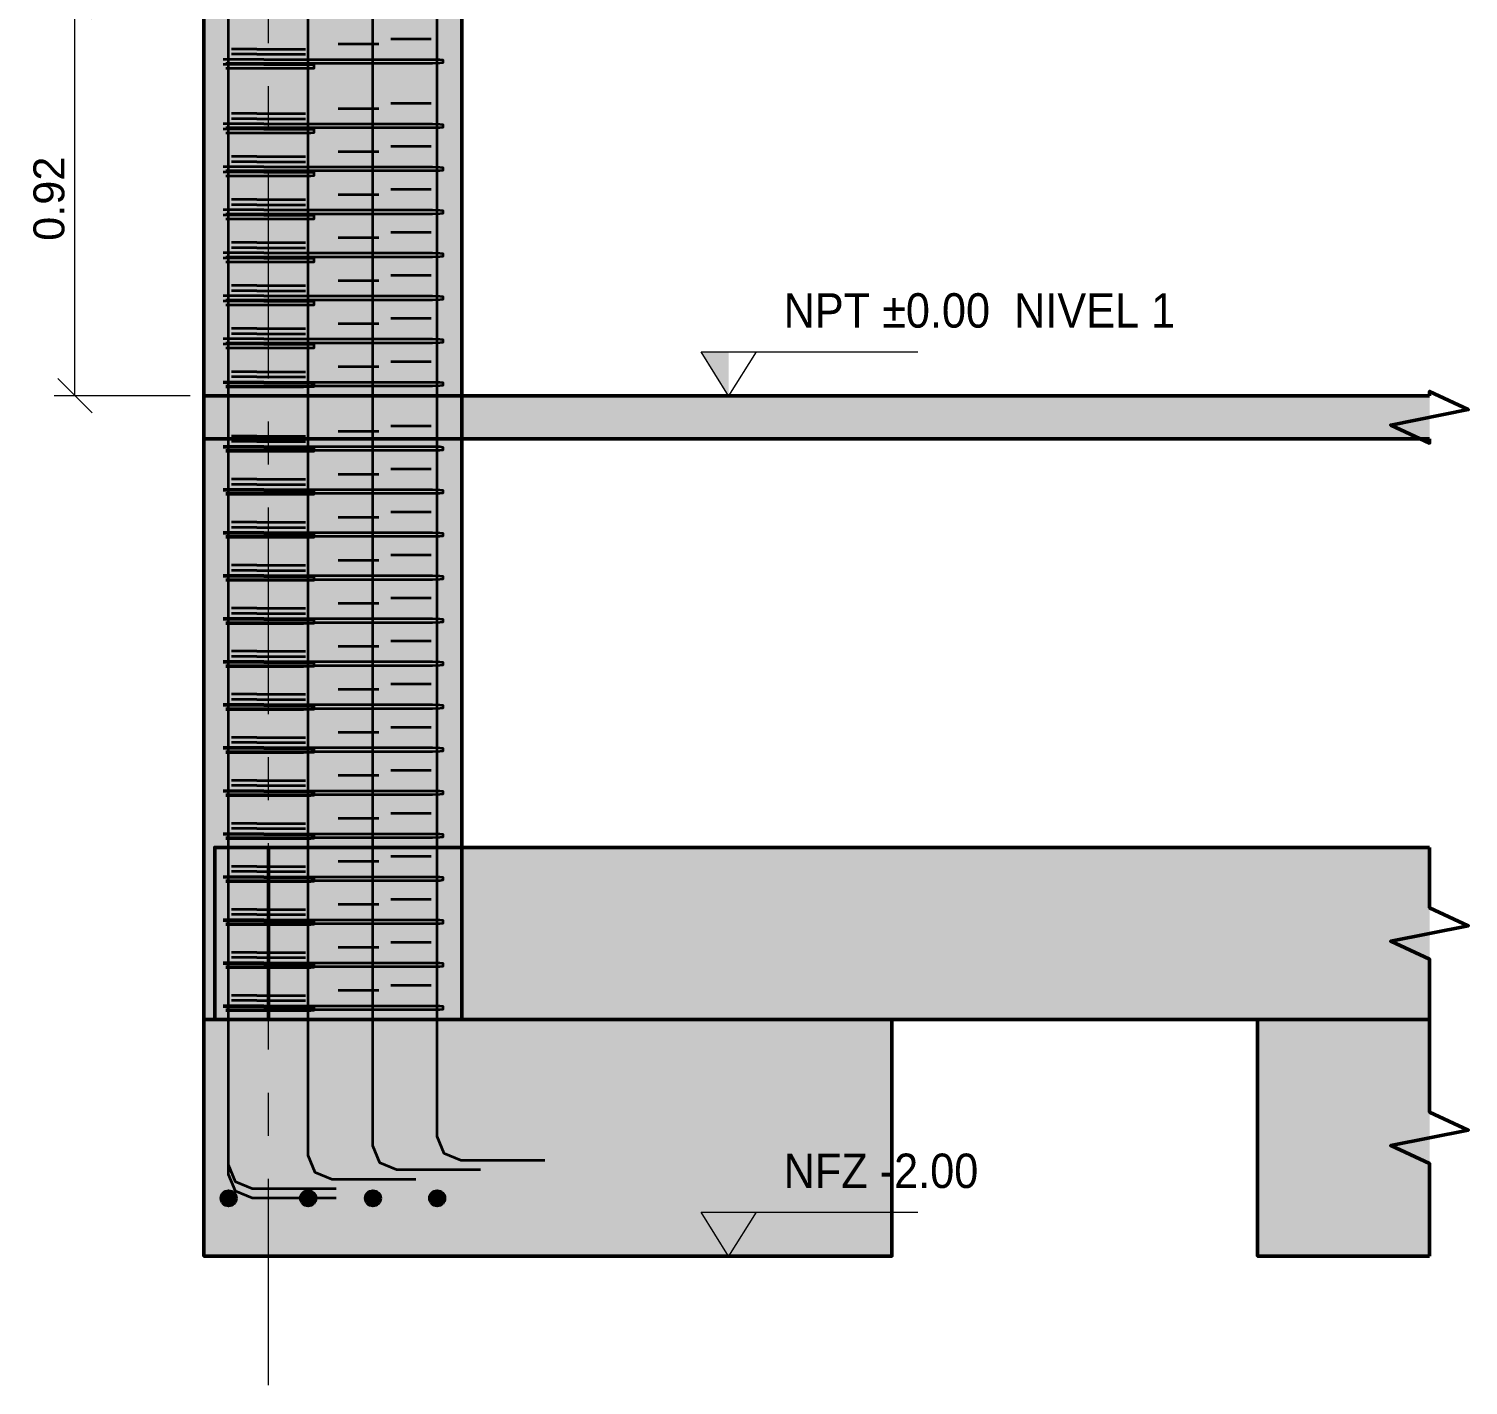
# Model space of a CAD drawing. Header units: metres. Extents: x 200 to 604, y -2 to 12.
# Drawn here: x 319.443 to 322.79, y -2.3 to 0.853 of the extents above; entities that cross this region are included whole.
import ezdxf
from ezdxf.enums import TextEntityAlignment as Align

# ---------------------------------------------------------------- set-up
doc = ezdxf.new("R2010")
doc.units = ezdxf.units.M
doc.linetypes.add('EJE40', pattern=[0.7, 0.48, -0.08, 0.06, -0.08])
for name, color, linetype, lineweight in [('E-ACERO', 1, 'Continuous', 35), ('E-CORTE', 7, 'Continuous', 50), ('E-CORTE-ACH', 254, 'Continuous', 0), ('E-COTA', 7, 'Continuous', 13), ('E-EJES', 1, 'Continuous', 18), ('E-NIVEL', 7, 'Continuous', 18)]:
    doc.layers.add(name, color=color, linetype=linetype, lineweight=lineweight)
doc.styles.add('ARIAL', font='arial.ttf')
doc.dimstyles.new('COTA40', dxfattribs={"dimtxt": 0.072, "dimasz": 0.048, "dimexe": 0.048, "dimexo": 0.032, "dimgap": 0.024, "dimtad": 1, "dimzin": 0, "dimdsep": 46, "dimtxsty": 'ARIAL', "dimtsz": 0.04, "dimcen": 2.5, "dimclrd": 7, "dimclre": 7, "dimclrt": 7, "dimazin": 3, "dimtfac": 1, "dimtmove": 2, "dimatfit": 3, "dimlwd": 13, "dimlwe": 13})

msp = doc.modelspace()

# ---------------------------------------------------------------- hatches: boundary and pattern name
at = {"layer": 'E-ACERO'}
h = msp.add_hatch(color=256, dxfattribs=at)
edge = h.paths.add_edge_path()
edge.add_arc((319.9075, -1.8655), 0.018, 0, 360)
h = msp.add_hatch(color=256, dxfattribs=at)
edge = h.paths.add_edge_path()
edge.add_arc((320.0925, -1.8655), 0.018, 0, 360)
h = msp.add_hatch(color=256, dxfattribs=at)
edge = h.paths.add_edge_path()
edge.add_arc((320.243, -1.8655), 0.018, 0, 360)
h = msp.add_hatch(color=256, dxfattribs=at)
edge = h.paths.add_edge_path()
edge.add_arc((320.3925, -1.8655), 0.018, 0, 360)
at = {"layer": 'E-CORTE-ACH'}
for points in [[(320.45, 0), (320.3, 0), (320, 0), (319.85, 0), (319.85, 2.4), (319.85, 3.2), (320, 3.2), (320.3, 3.2), (320.45, 3.2), (320.45, 1.6)], [(320.45, -1.45), (320.3, -1.45), (320, -1.45), (319.85, -1.45), (319.85, -0.3625), (319.85, 0), (320, 0), (320.3, 0), (320.45, 0), (320.45, -0.725)], [(319.9702, -0.1), (319.85, -0.1), (319.85, -0.0019), (319.85, 0), (319.9702, 0), (322.7, 0), (322.7, -0.1)], [(320, -1.05), (320, -1.45), (319.875, -1.45), (319.875, -1.05)], [(320, -1.45), (320, -1.25), (320, -1.05), (321.45, -1.05), (322.7, -1.05), (322.7, -1.45), (321.45, -1.45)], [(319.85, -1.5016), (319.85, -1.45), (321.3, -1.45), (321.45, -1.45), (321.45, -1.9484), (321.45, -2), (321.3, -2), (319.85, -2)], [(322.3, -1.4958), (322.3, -1.45), (322.7, -1.45), (322.7, -2), (322.3, -2)]]:
    msp.add_hatch(color=256, dxfattribs=at).paths.add_polyline_path(points)
at = {"layer": 'E-NIVEL'}
for points in [[(321.07, 0), (321.006, 0.1024), (321.07, 0.1024)], [(321.07, -2), (321.006, -1.8976), (321.07, -1.8976)]]:
    msp.add_hatch(color=7, dxfattribs=at).paths.add_polyline_path(points)

# ---------------------------------------------------------------- linework, layer by layer
at = {"layer": 'E-ACERO'}
for points in [[(320.1575, -1.8435), (319.963, -1.8435), (319.9237, -1.8272), (319.9075, -1.7879), (319.9075, 1.725)], [(320.1575, -1.8655), (319.963, -1.8655), (319.9237, -1.8492), (319.9075, -1.8099), (319.9075, 1.725)], [(320.1575, -1.8655), (319.963, -1.8655), (319.9237, -1.8492), (319.9075, -1.8099), (319.9075, 1.725)], [(320.1575, -1.8655), (319.963, -1.8655), (319.9237, -1.8492), (319.9075, -1.8099), (319.9075, 1.725)], [(320.3425, -1.8215), (320.1481, -1.8215), (320.1088, -1.8052), (320.0925, -1.7659), (320.0925, 1.725)], [(320.493, -1.7995), (320.2986, -1.7995), (320.2593, -1.7832), (320.243, -1.7439), (320.243, 1.725)], [(320.6425, -1.7775), (320.4481, -1.7775), (320.4088, -1.7612), (320.3925, -1.7219), (320.3925, 1.725)], [(319.9192, 0.806), (319.914, 0.806)], [(319.936, 0.806), (319.9192, 0.806)], [(319.9731, 0.806), (319.936, 0.806)], [(319.9731, 0.806), (320.0269, 0.806)], [(320.0269, 0.806), (320.064, 0.806)], [(320.064, 0.806), (320.0808, 0.806)], [(320.0808, 0.806), (320.086, 0.806)], [(320.1622, 0.818), (320.216, 0.818)], [(320.216, 0.818), (320.242, 0.818)], [(320.242, 0.818), (320.2567, 0.818)], [(320.2843, 0.83), (320.3382, 0.83)], [(320.3382, 0.83), (320.3641, 0.83)], [(320.3641, 0.83), (320.3788, 0.83)], [(319.9017, 0.782), (319.8948, 0.782)], [(319.9017, 0.77), (319.8948, 0.77)], [(319.9065, 0.7725), (319.9013, 0.7725)], [(319.9095, 0.782), (319.9017, 0.782)], [(319.9095, 0.77), (319.9017, 0.77)], [(319.9233, 0.7725), (319.9065, 0.7725)], [(319.9186, 0.782), (319.9095, 0.782)], [(319.9186, 0.77), (319.9095, 0.77)], [(319.9192, 0.794), (319.914, 0.794)], [(319.9354, 0.782), (319.9186, 0.782)], [(319.9354, 0.77), (319.9186, 0.77)], [(319.936, 0.794), (319.9192, 0.794)], [(319.9604, 0.7725), (319.9233, 0.7725)], [(319.9893, 0.782), (319.9354, 0.782)], [(319.9893, 0.77), (319.9354, 0.77)], [(319.9731, 0.794), (319.936, 0.794)], [(319.9893, 0.782), (320.3814, 0.782), (320.3983, 0.7817), (320.4052, 0.7809), (320.4052, 0.7736), (320.3983, 0.7728), (320.3814, 0.7725), (319.9604, 0.7725)], [(319.9893, 0.77), (320.0814, 0.77), (320.0983, 0.7699), (320.1052, 0.7696), (320.1052, 0.7609), (320.0983, 0.7606), (320.0814, 0.7605), (319.9604, 0.7605)], [(319.9731, 0.794), (320.0269, 0.794)], [(320.0269, 0.794), (320.064, 0.794)], [(320.064, 0.794), (320.0808, 0.794)], [(320.0808, 0.794), (320.086, 0.794)], [(319.9065, 0.7605), (319.9013, 0.7605)], [(319.9233, 0.7605), (319.9065, 0.7605)], [(319.9604, 0.7605), (319.9233, 0.7605)], [(320.2843, 0.68), (320.3382, 0.68)], [(320.3382, 0.68), (320.3641, 0.68)], [(320.3641, 0.68), (320.3788, 0.68)], [(319.9192, 0.656), (319.914, 0.656)], [(319.9192, 0.644), (319.914, 0.644)], [(319.936, 0.656), (319.9192, 0.656)], [(319.936, 0.644), (319.9192, 0.644)], [(319.9731, 0.656), (319.936, 0.656)], [(319.9731, 0.644), (319.936, 0.644)], [(319.9731, 0.656), (320.0269, 0.656)], [(319.9731, 0.644), (320.0269, 0.644)], [(320.0269, 0.656), (320.064, 0.656)], [(320.0269, 0.644), (320.064, 0.644)], [(320.064, 0.656), (320.0808, 0.656)], [(320.064, 0.644), (320.0808, 0.644)], [(320.0808, 0.656), (320.086, 0.656)], [(320.0808, 0.644), (320.086, 0.644)], [(320.1622, 0.668), (320.216, 0.668)], [(320.216, 0.668), (320.242, 0.668)], [(320.242, 0.668), (320.2567, 0.668)], [(319.9017, 0.632), (319.8948, 0.632)], [(319.9017, 0.62), (319.8948, 0.62)], [(319.9065, 0.6225), (319.9013, 0.6225)], [(319.9065, 0.6105), (319.9013, 0.6105)], [(319.9095, 0.632), (319.9017, 0.632)], [(319.9095, 0.62), (319.9017, 0.62)], [(319.9233, 0.6225), (319.9065, 0.6225)], [(319.9233, 0.6105), (319.9065, 0.6105)], [(319.9186, 0.632), (319.9095, 0.632)], [(319.9186, 0.62), (319.9095, 0.62)], [(319.9354, 0.632), (319.9186, 0.632)], [(319.9354, 0.62), (319.9186, 0.62)], [(319.9604, 0.6225), (319.9233, 0.6225)], [(319.9604, 0.6105), (319.9233, 0.6105)], [(319.9893, 0.632), (319.9354, 0.632)], [(319.9893, 0.62), (319.9354, 0.62)], [(319.9893, 0.632), (320.3814, 0.632), (320.3983, 0.6317), (320.4052, 0.6309), (320.4052, 0.6236), (320.3983, 0.6228), (320.3814, 0.6225), (319.9604, 0.6225)], [(319.9893, 0.62), (320.0814, 0.62), (320.0983, 0.6199), (320.1052, 0.6196), (320.1052, 0.6109), (320.0983, 0.6106), (320.0814, 0.6105), (319.9604, 0.6105)], [(320.2843, 0.58), (320.3382, 0.58)], [(320.3382, 0.58), (320.3641, 0.58)], [(320.3641, 0.58), (320.3788, 0.58)], [(319.9192, 0.556), (319.914, 0.556)], [(319.9192, 0.544), (319.914, 0.544)], [(319.936, 0.556), (319.9192, 0.556)], [(319.936, 0.544), (319.9192, 0.544)], [(319.9731, 0.556), (319.936, 0.556)], [(319.9731, 0.544), (319.936, 0.544)], [(319.9731, 0.556), (320.0269, 0.556)], [(319.9731, 0.544), (320.0269, 0.544)], [(320.0269, 0.556), (320.064, 0.556)], [(320.0269, 0.544), (320.064, 0.544)], [(320.064, 0.556), (320.0808, 0.556)], [(320.064, 0.544), (320.0808, 0.544)], [(320.0808, 0.556), (320.086, 0.556)], [(320.0808, 0.544), (320.086, 0.544)], [(320.1622, 0.568), (320.216, 0.568)], [(320.216, 0.568), (320.242, 0.568)], [(320.242, 0.568), (320.2567, 0.568)], [(319.9017, 0.532), (319.8948, 0.532)], [(319.9017, 0.52), (319.8948, 0.52)], [(319.9065, 0.5225), (319.9013, 0.5225)], [(319.9065, 0.5105), (319.9013, 0.5105)], [(319.9095, 0.532), (319.9017, 0.532)], [(319.9095, 0.52), (319.9017, 0.52)], [(319.9233, 0.5225), (319.9065, 0.5225)], [(319.9233, 0.5105), (319.9065, 0.5105)], [(319.9186, 0.532), (319.9095, 0.532)], [(319.9186, 0.52), (319.9095, 0.52)], [(319.9354, 0.532), (319.9186, 0.532)], [(319.9354, 0.52), (319.9186, 0.52)], [(319.9604, 0.5225), (319.9233, 0.5225)], [(319.9604, 0.5105), (319.9233, 0.5105)], [(319.9893, 0.532), (319.9354, 0.532)], [(319.9893, 0.52), (319.9354, 0.52)], [(319.9893, 0.532), (320.3814, 0.532), (320.3983, 0.5317), (320.4052, 0.5309), (320.4052, 0.5236), (320.3983, 0.5228), (320.3814, 0.5225), (319.9604, 0.5225)], [(319.9893, 0.52), (320.0814, 0.52), (320.0983, 0.5199), (320.1052, 0.5196), (320.1052, 0.5109), (320.0983, 0.5106), (320.0814, 0.5105), (319.9604, 0.5105)], [(320.2843, 0.48), (320.3382, 0.48)], [(320.3382, 0.48), (320.3641, 0.48)], [(320.3641, 0.48), (320.3788, 0.48)], [(319.9192, 0.456), (319.914, 0.456)], [(319.9192, 0.444), (319.914, 0.444)], [(319.936, 0.456), (319.9192, 0.456)], [(319.936, 0.444), (319.9192, 0.444)], [(319.9731, 0.456), (319.936, 0.456)], [(319.9731, 0.444), (319.936, 0.444)], [(319.9731, 0.456), (320.0269, 0.456)], [(319.9731, 0.444), (320.0269, 0.444)], [(320.0269, 0.456), (320.064, 0.456)], [(320.0269, 0.444), (320.064, 0.444)], [(320.064, 0.456), (320.0808, 0.456)], [(320.064, 0.444), (320.0808, 0.444)], [(320.0808, 0.456), (320.086, 0.456)], [(320.0808, 0.444), (320.086, 0.444)], [(320.1622, 0.468), (320.216, 0.468)], [(320.216, 0.468), (320.242, 0.468)], [(320.242, 0.468), (320.2567, 0.468)], [(319.9017, 0.432), (319.8948, 0.432)], [(319.9017, 0.42), (319.8948, 0.42)], [(319.9065, 0.4225), (319.9013, 0.4225)], [(319.9065, 0.4105), (319.9013, 0.4105)], [(319.9095, 0.432), (319.9017, 0.432)], [(319.9095, 0.42), (319.9017, 0.42)], [(319.9233, 0.4225), (319.9065, 0.4225)], [(319.9233, 0.4105), (319.9065, 0.4105)], [(319.9186, 0.432), (319.9095, 0.432)], [(319.9186, 0.42), (319.9095, 0.42)], [(319.9354, 0.432), (319.9186, 0.432)], [(319.9354, 0.42), (319.9186, 0.42)], [(319.9604, 0.4225), (319.9233, 0.4225)], [(319.9604, 0.4105), (319.9233, 0.4105)], [(319.9893, 0.432), (319.9354, 0.432)], [(319.9893, 0.42), (319.9354, 0.42)], [(319.9893, 0.432), (320.3814, 0.432), (320.3983, 0.4317), (320.4052, 0.4309), (320.4052, 0.4236), (320.3983, 0.4228), (320.3814, 0.4225), (319.9604, 0.4225)], [(319.9893, 0.42), (320.0814, 0.42), (320.0983, 0.4199), (320.1052, 0.4196), (320.1052, 0.4109), (320.0983, 0.4106), (320.0814, 0.4105), (319.9604, 0.4105)], [(320.2843, 0.38), (320.3382, 0.38)], [(320.3382, 0.38), (320.3641, 0.38)], [(320.3641, 0.38), (320.3788, 0.38)], [(319.9192, 0.356), (319.914, 0.356)], [(319.9192, 0.344), (319.914, 0.344)], [(319.936, 0.356), (319.9192, 0.356)], [(319.936, 0.344), (319.9192, 0.344)], [(319.9731, 0.356), (319.936, 0.356)], [(319.9731, 0.344), (319.936, 0.344)], [(319.9731, 0.356), (320.0269, 0.356)], [(319.9731, 0.344), (320.0269, 0.344)], [(320.0269, 0.356), (320.064, 0.356)], [(320.0269, 0.344), (320.064, 0.344)], [(320.064, 0.356), (320.0808, 0.356)], [(320.064, 0.344), (320.0808, 0.344)], [(320.0808, 0.356), (320.086, 0.356)], [(320.0808, 0.344), (320.086, 0.344)], [(320.1622, 0.368), (320.216, 0.368)], [(320.216, 0.368), (320.242, 0.368)], [(320.242, 0.368), (320.2567, 0.368)], [(319.9017, 0.332), (319.8948, 0.332)], [(319.9017, 0.32), (319.8948, 0.32)], [(319.9065, 0.3225), (319.9013, 0.3225)], [(319.9065, 0.3105), (319.9013, 0.3105)], [(319.9095, 0.332), (319.9017, 0.332)], [(319.9095, 0.32), (319.9017, 0.32)], [(319.9233, 0.3225), (319.9065, 0.3225)], [(319.9233, 0.3105), (319.9065, 0.3105)], [(319.9186, 0.332), (319.9095, 0.332)], [(319.9186, 0.32), (319.9095, 0.32)], [(319.9354, 0.332), (319.9186, 0.332)], [(319.9354, 0.32), (319.9186, 0.32)], [(319.9604, 0.3225), (319.9233, 0.3225)], [(319.9604, 0.3105), (319.9233, 0.3105)], [(319.9893, 0.332), (319.9354, 0.332)], [(319.9893, 0.32), (319.9354, 0.32)], [(319.9893, 0.332), (320.3814, 0.332), (320.3983, 0.3317), (320.4052, 0.3309), (320.4052, 0.3236), (320.3983, 0.3228), (320.3814, 0.3225), (319.9604, 0.3225)], [(319.9893, 0.32), (320.0814, 0.32), (320.0983, 0.3199), (320.1052, 0.3196), (320.1052, 0.3109), (320.0983, 0.3106), (320.0814, 0.3105), (319.9604, 0.3105)], [(320.1622, 0.268), (320.216, 0.268)], [(320.216, 0.268), (320.242, 0.268)], [(320.242, 0.268), (320.2567, 0.268)], [(320.2843, 0.28), (320.3382, 0.28)], [(320.3382, 0.28), (320.3641, 0.28)], [(320.3641, 0.28), (320.3788, 0.28)], [(319.9192, 0.256), (319.914, 0.256)], [(319.9192, 0.244), (319.914, 0.244)], [(319.936, 0.256), (319.9192, 0.256)], [(319.936, 0.244), (319.9192, 0.244)], [(319.9731, 0.256), (319.936, 0.256)], [(319.9731, 0.244), (319.936, 0.244)], [(319.9731, 0.256), (320.0269, 0.256)], [(319.9731, 0.244), (320.0269, 0.244)], [(320.0269, 0.256), (320.064, 0.256)], [(320.0269, 0.244), (320.064, 0.244)], [(320.064, 0.256), (320.0808, 0.256)], [(320.064, 0.244), (320.0808, 0.244)], [(320.0808, 0.256), (320.086, 0.256)], [(320.0808, 0.244), (320.086, 0.244)], [(319.9017, 0.232), (319.8948, 0.232)], [(319.9017, 0.22), (319.8948, 0.22)], [(319.9065, 0.2225), (319.9013, 0.2225)], [(319.9065, 0.2105), (319.9013, 0.2105)], [(319.9095, 0.232), (319.9017, 0.232)], [(319.9095, 0.22), (319.9017, 0.22)], [(319.9233, 0.2225), (319.9065, 0.2225)], [(319.9233, 0.2105), (319.9065, 0.2105)], [(319.9186, 0.232), (319.9095, 0.232)], [(319.9186, 0.22), (319.9095, 0.22)], [(319.9354, 0.232), (319.9186, 0.232)], [(319.9354, 0.22), (319.9186, 0.22)], [(319.9604, 0.2225), (319.9233, 0.2225)], [(319.9604, 0.2105), (319.9233, 0.2105)], [(319.9893, 0.232), (319.9354, 0.232)], [(319.9893, 0.22), (319.9354, 0.22)], [(319.9893, 0.232), (320.3814, 0.232), (320.3983, 0.2317), (320.4052, 0.2309), (320.4052, 0.2236), (320.3983, 0.2228), (320.3814, 0.2225), (319.9604, 0.2225)], [(319.9893, 0.22), (320.0814, 0.22), (320.0983, 0.2199), (320.1052, 0.2196), (320.1052, 0.2109), (320.0983, 0.2106), (320.0814, 0.2105), (319.9604, 0.2105)], [(320.1622, 0.168), (320.216, 0.168)], [(320.216, 0.168), (320.242, 0.168)], [(320.242, 0.168), (320.2567, 0.168)], [(320.2843, 0.18), (320.3382, 0.18)], [(320.3382, 0.18), (320.3641, 0.18)], [(320.3641, 0.18), (320.3788, 0.18)], [(319.9192, 0.156), (319.914, 0.156)], [(319.9192, 0.144), (319.914, 0.144)], [(319.936, 0.156), (319.9192, 0.156)], [(319.936, 0.144), (319.9192, 0.144)], [(319.9731, 0.156), (319.936, 0.156)], [(319.9731, 0.144), (319.936, 0.144)], [(319.9731, 0.156), (320.0269, 0.156)], [(319.9731, 0.144), (320.0269, 0.144)], [(320.0269, 0.156), (320.064, 0.156)], [(320.0269, 0.144), (320.064, 0.144)], [(320.064, 0.156), (320.0808, 0.156)], [(320.064, 0.144), (320.0808, 0.144)], [(320.0808, 0.156), (320.086, 0.156)], [(320.0808, 0.144), (320.086, 0.144)], [(319.9017, 0.132), (319.8948, 0.132)], [(319.9017, 0.12), (319.8948, 0.12)], [(319.9065, 0.1225), (319.9013, 0.1225)], [(319.9065, 0.1105), (319.9013, 0.1105)], [(319.9095, 0.132), (319.9017, 0.132)], [(319.9095, 0.12), (319.9017, 0.12)], [(319.9233, 0.1225), (319.9065, 0.1225)], [(319.9233, 0.1105), (319.9065, 0.1105)], [(319.9186, 0.132), (319.9095, 0.132)], [(319.9186, 0.12), (319.9095, 0.12)], [(319.9354, 0.132), (319.9186, 0.132)], [(319.9354, 0.12), (319.9186, 0.12)], [(319.9604, 0.1225), (319.9233, 0.1225)], [(319.9604, 0.1105), (319.9233, 0.1105)], [(319.9893, 0.132), (319.9354, 0.132)], [(319.9893, 0.12), (319.9354, 0.12)], [(319.9893, 0.132), (320.3814, 0.132), (320.3983, 0.1317), (320.4052, 0.1309), (320.4052, 0.1236), (320.3983, 0.1228), (320.3814, 0.1225), (319.9604, 0.1225)], [(319.9893, 0.12), (320.0814, 0.12), (320.0983, 0.1199), (320.1052, 0.1196), (320.1052, 0.1109), (320.0983, 0.1106), (320.0814, 0.1105), (319.9604, 0.1105)], [(320.1622, 0.068), (320.216, 0.068)], [(320.216, 0.068), (320.242, 0.068)], [(320.242, 0.068), (320.2567, 0.068)], [(320.2843, 0.08), (320.3382, 0.08)], [(320.3382, 0.08), (320.3641, 0.08)], [(320.3641, 0.08), (320.3788, 0.08)], [(319.9192, 0.056), (319.914, 0.056)], [(319.9192, 0.044), (319.914, 0.044)], [(319.936, 0.056), (319.9192, 0.056)], [(319.936, 0.044), (319.9192, 0.044)], [(319.9731, 0.056), (319.936, 0.056)], [(319.9731, 0.044), (319.936, 0.044)], [(319.9731, 0.056), (320.0269, 0.056)], [(319.9731, 0.044), (320.0269, 0.044)], [(320.0269, 0.056), (320.064, 0.056)], [(320.0269, 0.044), (320.064, 0.044)], [(320.064, 0.056), (320.0808, 0.056)], [(320.064, 0.044), (320.0808, 0.044)], [(320.0808, 0.056), (320.086, 0.056)], [(320.0808, 0.044), (320.086, 0.044)], [(319.9017, 0.032), (319.8948, 0.032)], [(319.9017, 0.0298), (319.8948, 0.0298)], [(319.9065, 0.0225), (319.9013, 0.0225)], [(319.9065, 0.0202), (319.9013, 0.0202)], [(319.9095, 0.032), (319.9017, 0.032)], [(319.9095, 0.0298), (319.9017, 0.0298)], [(319.9233, 0.0225), (319.9065, 0.0225)], [(319.9233, 0.0202), (319.9065, 0.0202)], [(319.9186, 0.032), (319.9095, 0.032)], [(319.9186, 0.0298), (319.9095, 0.0298)], [(319.9354, 0.032), (319.9186, 0.032)], [(319.9354, 0.0298), (319.9186, 0.0298)], [(319.9604, 0.0225), (319.9233, 0.0225)], [(319.9604, 0.0202), (319.9233, 0.0202)], [(319.9893, 0.032), (319.9354, 0.032)], [(319.9893, 0.0298), (319.9354, 0.0298)], [(319.9893, 0.032), (320.3814, 0.032), (320.3983, 0.0317), (320.4052, 0.0309), (320.4052, 0.0236), (320.3983, 0.0228), (320.3814, 0.0225), (319.9604, 0.0225)], [(319.9893, 0.0298), (320.0814, 0.0298), (320.0983, 0.0296), (320.1052, 0.0293), (320.1052, 0.0207), (320.0983, 0.0204), (320.0814, 0.0202), (319.9604, 0.0202)], [(319.9192, -0.094), (319.914, -0.094)], [(319.936, -0.094), (319.9192, -0.094)], [(319.9731, -0.094), (319.936, -0.094)], [(319.9731, -0.094), (320.0269, -0.094)], [(320.0269, -0.094), (320.064, -0.094)], [(320.064, -0.094), (320.0808, -0.094)], [(320.0808, -0.094), (320.086, -0.094)], [(320.1622, -0.082), (320.216, -0.082)], [(320.216, -0.082), (320.242, -0.082)], [(320.242, -0.082), (320.2567, -0.082)], [(320.2843, -0.07), (320.3382, -0.07)], [(320.3382, -0.07), (320.3641, -0.07)], [(320.3641, -0.07), (320.3788, -0.07)], [(319.9017, -0.118), (319.8948, -0.118)], [(319.9017, -0.1202), (319.8948, -0.1202)], [(319.9065, -0.1275), (319.9013, -0.1275)], [(319.9065, -0.1298), (319.9013, -0.1298)], [(319.9095, -0.118), (319.9017, -0.118)], [(319.9095, -0.1202), (319.9017, -0.1202)], [(319.9233, -0.1275), (319.9065, -0.1275)], [(319.9233, -0.1298), (319.9065, -0.1298)], [(319.9186, -0.118), (319.9095, -0.118)], [(319.9186, -0.1202), (319.9095, -0.1202)], [(319.9192, -0.106), (319.914, -0.106)], [(319.9354, -0.118), (319.9186, -0.118)], [(319.9354, -0.1202), (319.9186, -0.1202)], [(319.936, -0.106), (319.9192, -0.106)], [(319.9604, -0.1275), (319.9233, -0.1275)], [(319.9604, -0.1298), (319.9233, -0.1298)], [(319.9893, -0.118), (319.9354, -0.118)], [(319.9893, -0.1202), (319.9354, -0.1202)], [(319.9731, -0.106), (319.936, -0.106)], [(319.9893, -0.118), (320.3814, -0.118), (320.3983, -0.1183), (320.4052, -0.1191), (320.4052, -0.1264), (320.3983, -0.1272), (320.3814, -0.1275), (319.9604, -0.1275)], [(319.9893, -0.1202), (320.0814, -0.1202), (320.0983, -0.1204), (320.1052, -0.1207), (320.1052, -0.1293), (320.0983, -0.1296), (320.0814, -0.1298), (319.9604, -0.1298)], [(319.9731, -0.106), (320.0269, -0.106)], [(320.0269, -0.106), (320.064, -0.106)], [(320.064, -0.106), (320.0808, -0.106)], [(320.0808, -0.106), (320.086, -0.106)], [(319.9192, -0.194), (319.914, -0.194)], [(319.936, -0.194), (319.9192, -0.194)], [(319.9731, -0.194), (319.936, -0.194)], [(319.9731, -0.194), (320.0269, -0.194)], [(320.0269, -0.194), (320.064, -0.194)], [(320.064, -0.194), (320.0808, -0.194)], [(320.0808, -0.194), (320.086, -0.194)], [(320.1622, -0.182), (320.216, -0.182)], [(320.216, -0.182), (320.242, -0.182)], [(320.242, -0.182), (320.2567, -0.182)], [(320.2843, -0.17), (320.3382, -0.17)], [(320.3382, -0.17), (320.3641, -0.17)], [(320.3641, -0.17), (320.3788, -0.17)], [(319.9017, -0.218), (319.8948, -0.218)], [(319.9017, -0.2202), (319.8948, -0.2202)], [(319.9065, -0.2275), (319.9013, -0.2275)], [(319.9065, -0.2298), (319.9013, -0.2298)], [(319.9095, -0.218), (319.9017, -0.218)], [(319.9095, -0.2202), (319.9017, -0.2202)], [(319.9233, -0.2275), (319.9065, -0.2275)], [(319.9233, -0.2298), (319.9065, -0.2298)], [(319.9186, -0.218), (319.9095, -0.218)], [(319.9186, -0.2202), (319.9095, -0.2202)], [(319.9192, -0.206), (319.914, -0.206)], [(319.9354, -0.218), (319.9186, -0.218)], [(319.9354, -0.2202), (319.9186, -0.2202)], [(319.936, -0.206), (319.9192, -0.206)], [(319.9604, -0.2275), (319.9233, -0.2275)], [(319.9604, -0.2298), (319.9233, -0.2298)], [(319.9893, -0.218), (319.9354, -0.218)], [(319.9893, -0.2202), (319.9354, -0.2202)], [(319.9731, -0.206), (319.936, -0.206)], [(319.9893, -0.218), (320.3814, -0.218), (320.3983, -0.2183), (320.4052, -0.2191), (320.4052, -0.2264), (320.3983, -0.2272), (320.3814, -0.2275), (319.9604, -0.2275)], [(319.9893, -0.2202), (320.0814, -0.2202), (320.0983, -0.2204), (320.1052, -0.2207), (320.1052, -0.2293), (320.0983, -0.2296), (320.0814, -0.2298), (319.9604, -0.2298)], [(319.9731, -0.206), (320.0269, -0.206)], [(320.0269, -0.206), (320.064, -0.206)], [(320.064, -0.206), (320.0808, -0.206)], [(320.0808, -0.206), (320.086, -0.206)], [(319.9192, -0.294), (319.914, -0.294)], [(319.936, -0.294), (319.9192, -0.294)], [(319.9731, -0.294), (319.936, -0.294)], [(319.9731, -0.294), (320.0269, -0.294)], [(320.0269, -0.294), (320.064, -0.294)], [(320.064, -0.294), (320.0808, -0.294)], [(320.0808, -0.294), (320.086, -0.294)], [(320.1622, -0.282), (320.216, -0.282)], [(320.216, -0.282), (320.242, -0.282)], [(320.242, -0.282), (320.2567, -0.282)], [(320.2843, -0.27), (320.3382, -0.27)], [(320.3382, -0.27), (320.3641, -0.27)], [(320.3641, -0.27), (320.3788, -0.27)], [(319.9017, -0.318), (319.8948, -0.318)], [(319.9017, -0.3202), (319.8948, -0.3202)], [(319.9065, -0.3275), (319.9013, -0.3275)], [(319.9065, -0.3298), (319.9013, -0.3298)], [(319.9095, -0.318), (319.9017, -0.318)], [(319.9095, -0.3202), (319.9017, -0.3202)], [(319.9233, -0.3275), (319.9065, -0.3275)], [(319.9233, -0.3298), (319.9065, -0.3298)], [(319.9186, -0.318), (319.9095, -0.318)], [(319.9186, -0.3202), (319.9095, -0.3202)], [(319.9192, -0.306), (319.914, -0.306)], [(319.9354, -0.318), (319.9186, -0.318)], [(319.9354, -0.3202), (319.9186, -0.3202)], [(319.936, -0.306), (319.9192, -0.306)], [(319.9604, -0.3275), (319.9233, -0.3275)], [(319.9604, -0.3298), (319.9233, -0.3298)], [(319.9893, -0.318), (319.9354, -0.318)], [(319.9893, -0.3202), (319.9354, -0.3202)], [(319.9731, -0.306), (319.936, -0.306)], [(319.9893, -0.318), (320.3814, -0.318), (320.3983, -0.3183), (320.4052, -0.3191), (320.4052, -0.3264), (320.3983, -0.3272), (320.3814, -0.3275), (319.9604, -0.3275)], [(319.9893, -0.3202), (320.0814, -0.3202), (320.0983, -0.3204), (320.1052, -0.3207), (320.1052, -0.3293), (320.0983, -0.3296), (320.0814, -0.3298), (319.9604, -0.3298)], [(319.9731, -0.306), (320.0269, -0.306)], [(320.0269, -0.306), (320.064, -0.306)], [(320.064, -0.306), (320.0808, -0.306)], [(320.0808, -0.306), (320.086, -0.306)], [(319.9192, -0.394), (319.914, -0.394)], [(319.936, -0.394), (319.9192, -0.394)], [(319.9731, -0.394), (319.936, -0.394)], [(319.9731, -0.394), (320.0269, -0.394)], [(320.0269, -0.394), (320.064, -0.394)], [(320.064, -0.394), (320.0808, -0.394)], [(320.0808, -0.394), (320.086, -0.394)], [(320.1622, -0.382), (320.216, -0.382)], [(320.216, -0.382), (320.242, -0.382)], [(320.242, -0.382), (320.2567, -0.382)], [(320.2843, -0.37), (320.3382, -0.37)], [(320.3382, -0.37), (320.3641, -0.37)], [(320.3641, -0.37), (320.3788, -0.37)], [(319.9017, -0.418), (319.8948, -0.418)], [(319.9017, -0.4202), (319.8948, -0.4202)], [(319.9065, -0.4275), (319.9013, -0.4275)], [(319.9065, -0.4298), (319.9013, -0.4298)], [(319.9095, -0.418), (319.9017, -0.418)], [(319.9095, -0.4202), (319.9017, -0.4202)], [(319.9233, -0.4275), (319.9065, -0.4275)], [(319.9233, -0.4298), (319.9065, -0.4298)], [(319.9186, -0.418), (319.9095, -0.418)], [(319.9186, -0.4202), (319.9095, -0.4202)], [(319.9192, -0.406), (319.914, -0.406)], [(319.9354, -0.418), (319.9186, -0.418)], [(319.9354, -0.4202), (319.9186, -0.4202)], [(319.936, -0.406), (319.9192, -0.406)], [(319.9604, -0.4275), (319.9233, -0.4275)], [(319.9604, -0.4298), (319.9233, -0.4298)], [(319.9893, -0.418), (319.9354, -0.418)], [(319.9893, -0.4202), (319.9354, -0.4202)], [(319.9731, -0.406), (319.936, -0.406)], [(319.9893, -0.418), (320.3814, -0.418), (320.3983, -0.4183), (320.4052, -0.4191), (320.4052, -0.4264), (320.3983, -0.4272), (320.3814, -0.4275), (319.9604, -0.4275)], [(319.9893, -0.4202), (320.0814, -0.4202), (320.0983, -0.4204), (320.1052, -0.4207), (320.1052, -0.4293), (320.0983, -0.4296), (320.0814, -0.4298), (319.9604, -0.4298)], [(319.9731, -0.406), (320.0269, -0.406)], [(320.0269, -0.406), (320.064, -0.406)], [(320.064, -0.406), (320.0808, -0.406)], [(320.0808, -0.406), (320.086, -0.406)], [(319.9192, -0.494), (319.914, -0.494)], [(319.936, -0.494), (319.9192, -0.494)], [(319.9731, -0.494), (319.936, -0.494)], [(319.9731, -0.494), (320.0269, -0.494)], [(320.0269, -0.494), (320.064, -0.494)], [(320.064, -0.494), (320.0808, -0.494)], [(320.0808, -0.494), (320.086, -0.494)], [(320.1622, -0.482), (320.216, -0.482)], [(320.216, -0.482), (320.242, -0.482)], [(320.242, -0.482), (320.2567, -0.482)], [(320.2843, -0.47), (320.3382, -0.47)], [(320.3382, -0.47), (320.3641, -0.47)], [(320.3641, -0.47), (320.3788, -0.47)], [(319.9017, -0.518), (319.8948, -0.518)], [(319.9017, -0.5202), (319.8948, -0.5202)], [(319.9065, -0.5275), (319.9013, -0.5275)], [(319.9065, -0.5298), (319.9013, -0.5298)], [(319.9095, -0.518), (319.9017, -0.518)], [(319.9095, -0.5202), (319.9017, -0.5202)], [(319.9233, -0.5275), (319.9065, -0.5275)], [(319.9233, -0.5298), (319.9065, -0.5298)], [(319.9186, -0.518), (319.9095, -0.518)], [(319.9186, -0.5202), (319.9095, -0.5202)], [(319.9192, -0.506), (319.914, -0.506)], [(319.9354, -0.518), (319.9186, -0.518)], [(319.9354, -0.5202), (319.9186, -0.5202)], [(319.936, -0.506), (319.9192, -0.506)], [(319.9604, -0.5275), (319.9233, -0.5275)], [(319.9604, -0.5298), (319.9233, -0.5298)], [(319.9893, -0.518), (319.9354, -0.518)], [(319.9893, -0.5202), (319.9354, -0.5202)], [(319.9731, -0.506), (319.936, -0.506)], [(319.9893, -0.518), (320.3814, -0.518), (320.3983, -0.5183), (320.4052, -0.5191), (320.4052, -0.5264), (320.3983, -0.5272), (320.3814, -0.5275), (319.9604, -0.5275)], [(319.9893, -0.5202), (320.0814, -0.5202), (320.0983, -0.5204), (320.1052, -0.5207), (320.1052, -0.5293), (320.0983, -0.5296), (320.0814, -0.5298), (319.9604, -0.5298)], [(319.9731, -0.506), (320.0269, -0.506)], [(320.0269, -0.506), (320.064, -0.506)], [(320.064, -0.506), (320.0808, -0.506)], [(320.0808, -0.506), (320.086, -0.506)], [(319.9192, -0.594), (319.914, -0.594)], [(319.936, -0.594), (319.9192, -0.594)], [(319.9731, -0.594), (319.936, -0.594)], [(319.9731, -0.594), (320.0269, -0.594)], [(320.0269, -0.594), (320.064, -0.594)], [(320.064, -0.594), (320.0808, -0.594)], [(320.0808, -0.594), (320.086, -0.594)], [(320.1622, -0.582), (320.216, -0.582)], [(320.216, -0.582), (320.242, -0.582)], [(320.242, -0.582), (320.2567, -0.582)], [(320.2843, -0.57), (320.3382, -0.57)], [(320.3382, -0.57), (320.3641, -0.57)], [(320.3641, -0.57), (320.3788, -0.57)], [(319.9017, -0.618), (319.8948, -0.618)], [(319.9017, -0.6202), (319.8948, -0.6202)], [(319.9065, -0.6275), (319.9013, -0.6275)], [(319.9065, -0.6298), (319.9013, -0.6298)], [(319.9095, -0.618), (319.9017, -0.618)], [(319.9095, -0.6202), (319.9017, -0.6202)], [(319.9233, -0.6275), (319.9065, -0.6275)], [(319.9233, -0.6298), (319.9065, -0.6298)], [(319.9186, -0.618), (319.9095, -0.618)], [(319.9186, -0.6202), (319.9095, -0.6202)], [(319.9192, -0.606), (319.914, -0.606)], [(319.9354, -0.618), (319.9186, -0.618)], [(319.9354, -0.6202), (319.9186, -0.6202)], [(319.936, -0.606), (319.9192, -0.606)], [(319.9604, -0.6275), (319.9233, -0.6275)], [(319.9604, -0.6298), (319.9233, -0.6298)], [(319.9893, -0.618), (319.9354, -0.618)], [(319.9893, -0.6202), (319.9354, -0.6202)], [(319.9731, -0.606), (319.936, -0.606)], [(319.9893, -0.618), (320.3814, -0.618), (320.3983, -0.6183), (320.4052, -0.6191), (320.4052, -0.6264), (320.3983, -0.6272), (320.3814, -0.6275), (319.9604, -0.6275)], [(319.9893, -0.6202), (320.0814, -0.6202), (320.0983, -0.6204), (320.1052, -0.6207), (320.1052, -0.6293), (320.0983, -0.6296), (320.0814, -0.6298), (319.9604, -0.6298)], [(319.9731, -0.606), (320.0269, -0.606)], [(320.0269, -0.606), (320.064, -0.606)], [(320.064, -0.606), (320.0808, -0.606)], [(320.0808, -0.606), (320.086, -0.606)], [(319.9192, -0.694), (319.914, -0.694)], [(319.936, -0.694), (319.9192, -0.694)], [(319.9731, -0.694), (319.936, -0.694)], [(319.9731, -0.694), (320.0269, -0.694)], [(320.0269, -0.694), (320.064, -0.694)], [(320.064, -0.694), (320.0808, -0.694)], [(320.0808, -0.694), (320.086, -0.694)], [(320.1622, -0.682), (320.216, -0.682)], [(320.216, -0.682), (320.242, -0.682)], [(320.242, -0.682), (320.2567, -0.682)], [(320.2843, -0.67), (320.3382, -0.67)], [(320.3382, -0.67), (320.3641, -0.67)], [(320.3641, -0.67), (320.3788, -0.67)], [(319.9017, -0.718), (319.8948, -0.718)], [(319.9017, -0.7202), (319.8948, -0.7202)], [(319.9065, -0.7275), (319.9013, -0.7275)], [(319.9065, -0.7298), (319.9013, -0.7298)], [(319.9095, -0.718), (319.9017, -0.718)], [(319.9095, -0.7202), (319.9017, -0.7202)], [(319.9233, -0.7275), (319.9065, -0.7275)], [(319.9233, -0.7298), (319.9065, -0.7298)], [(319.9186, -0.718), (319.9095, -0.718)], [(319.9186, -0.7202), (319.9095, -0.7202)], [(319.9192, -0.706), (319.914, -0.706)], [(319.9354, -0.718), (319.9186, -0.718)], [(319.9354, -0.7202), (319.9186, -0.7202)], [(319.936, -0.706), (319.9192, -0.706)], [(319.9604, -0.7275), (319.9233, -0.7275)], [(319.9604, -0.7298), (319.9233, -0.7298)], [(319.9893, -0.718), (319.9354, -0.718)], [(319.9893, -0.7202), (319.9354, -0.7202)], [(319.9731, -0.706), (319.936, -0.706)], [(319.9893, -0.718), (320.3814, -0.718), (320.3983, -0.7183), (320.4052, -0.7191), (320.4052, -0.7264), (320.3983, -0.7272), (320.3814, -0.7275), (319.9604, -0.7275)], [(319.9893, -0.7202), (320.0814, -0.7202), (320.0983, -0.7204), (320.1052, -0.7207), (320.1052, -0.7293), (320.0983, -0.7296), (320.0814, -0.7298), (319.9604, -0.7298)], [(319.9731, -0.706), (320.0269, -0.706)], [(320.0269, -0.706), (320.064, -0.706)], [(320.064, -0.706), (320.0808, -0.706)], [(320.0808, -0.706), (320.086, -0.706)], [(319.9192, -0.794), (319.914, -0.794)], [(319.936, -0.794), (319.9192, -0.794)], [(319.9731, -0.794), (319.936, -0.794)], [(319.9731, -0.794), (320.0269, -0.794)], [(320.0269, -0.794), (320.064, -0.794)], [(320.064, -0.794), (320.0808, -0.794)], [(320.0808, -0.794), (320.086, -0.794)], [(320.1622, -0.782), (320.216, -0.782)], [(320.216, -0.782), (320.242, -0.782)], [(320.242, -0.782), (320.2567, -0.782)], [(320.2843, -0.77), (320.3382, -0.77)], [(320.3382, -0.77), (320.3641, -0.77)], [(320.3641, -0.77), (320.3788, -0.77)], [(319.9017, -0.818), (319.8948, -0.818)], [(319.9017, -0.8202), (319.8948, -0.8202)], [(319.9065, -0.8275), (319.9013, -0.8275)], [(319.9065, -0.8298), (319.9013, -0.8298)], [(319.9095, -0.818), (319.9017, -0.818)], [(319.9095, -0.8202), (319.9017, -0.8202)], [(319.9233, -0.8275), (319.9065, -0.8275)], [(319.9233, -0.8298), (319.9065, -0.8298)], [(319.9186, -0.818), (319.9095, -0.818)], [(319.9186, -0.8202), (319.9095, -0.8202)], [(319.9192, -0.806), (319.914, -0.806)], [(319.9354, -0.818), (319.9186, -0.818)], [(319.9354, -0.8202), (319.9186, -0.8202)], [(319.936, -0.806), (319.9192, -0.806)], [(319.9604, -0.8275), (319.9233, -0.8275)], [(319.9604, -0.8298), (319.9233, -0.8298)], [(319.9893, -0.818), (319.9354, -0.818)], [(319.9893, -0.8202), (319.9354, -0.8202)], [(319.9731, -0.806), (319.936, -0.806)], [(319.9893, -0.818), (320.3814, -0.818), (320.3983, -0.8183), (320.4052, -0.8191), (320.4052, -0.8264), (320.3983, -0.8272), (320.3814, -0.8275), (319.9604, -0.8275)], [(319.9893, -0.8202), (320.0814, -0.8202), (320.0983, -0.8204), (320.1052, -0.8207), (320.1052, -0.8293), (320.0983, -0.8296), (320.0814, -0.8298), (319.9604, -0.8298)], [(319.9731, -0.806), (320.0269, -0.806)], [(320.0269, -0.806), (320.064, -0.806)], [(320.064, -0.806), (320.0808, -0.806)], [(320.0808, -0.806), (320.086, -0.806)], [(320.2843, -0.87), (320.3382, -0.87)], [(320.3382, -0.87), (320.3641, -0.87)], [(320.3641, -0.87), (320.3788, -0.87)], [(319.9192, -0.894), (319.914, -0.894)], [(319.936, -0.894), (319.9192, -0.894)], [(319.9731, -0.894), (319.936, -0.894)], [(319.9731, -0.894), (320.0269, -0.894)], [(320.0269, -0.894), (320.064, -0.894)], [(320.064, -0.894), (320.0808, -0.894)], [(320.0808, -0.894), (320.086, -0.894)], [(320.1622, -0.882), (320.216, -0.882)], [(320.216, -0.882), (320.242, -0.882)], [(320.242, -0.882), (320.2567, -0.882)], [(319.9017, -0.918), (319.8948, -0.918)], [(319.9017, -0.9202), (319.8948, -0.9202)], [(319.9065, -0.9275), (319.9013, -0.9275)], [(319.9065, -0.9298), (319.9013, -0.9298)], [(319.9095, -0.918), (319.9017, -0.918)], [(319.9095, -0.9202), (319.9017, -0.9202)], [(319.9233, -0.9275), (319.9065, -0.9275)], [(319.9233, -0.9298), (319.9065, -0.9298)], [(319.9186, -0.918), (319.9095, -0.918)], [(319.9186, -0.9202), (319.9095, -0.9202)], [(319.9192, -0.906), (319.914, -0.906)], [(319.9354, -0.918), (319.9186, -0.918)], [(319.9354, -0.9202), (319.9186, -0.9202)], [(319.936, -0.906), (319.9192, -0.906)], [(319.9604, -0.9275), (319.9233, -0.9275)], [(319.9604, -0.9298), (319.9233, -0.9298)], [(319.9893, -0.918), (319.9354, -0.918)], [(319.9893, -0.9202), (319.9354, -0.9202)], [(319.9731, -0.906), (319.936, -0.906)], [(319.9893, -0.918), (320.3814, -0.918), (320.3983, -0.9183), (320.4052, -0.9191), (320.4052, -0.9264), (320.3983, -0.9272), (320.3814, -0.9275), (319.9604, -0.9275)], [(319.9893, -0.9202), (320.0814, -0.9202), (320.0983, -0.9204), (320.1052, -0.9207), (320.1052, -0.9293), (320.0983, -0.9296), (320.0814, -0.9298), (319.9604, -0.9298)], [(319.9731, -0.906), (320.0269, -0.906)], [(320.0269, -0.906), (320.064, -0.906)], [(320.064, -0.906), (320.0808, -0.906)], [(320.0808, -0.906), (320.086, -0.906)], [(320.2843, -0.97), (320.3382, -0.97)], [(320.3382, -0.97), (320.3641, -0.97)], [(320.3641, -0.97), (320.3788, -0.97)], [(319.9192, -0.994), (319.914, -0.994)], [(319.936, -0.994), (319.9192, -0.994)], [(319.9731, -0.994), (319.936, -0.994)], [(319.9731, -0.994), (320.0269, -0.994)], [(320.0269, -0.994), (320.064, -0.994)], [(320.064, -0.994), (320.0808, -0.994)], [(320.0808, -0.994), (320.086, -0.994)], [(320.1622, -0.982), (320.216, -0.982)], [(320.216, -0.982), (320.242, -0.982)], [(320.242, -0.982), (320.2567, -0.982)], [(319.9017, -1.018), (319.8948, -1.018)], [(319.9017, -1.0202), (319.8948, -1.0202)], [(319.9065, -1.0275), (319.9013, -1.0275)], [(319.9065, -1.0298), (319.9013, -1.0298)], [(319.9095, -1.018), (319.9017, -1.018)], [(319.9095, -1.0202), (319.9017, -1.0202)], [(319.9233, -1.0275), (319.9065, -1.0275)], [(319.9233, -1.0298), (319.9065, -1.0298)], [(319.9186, -1.018), (319.9095, -1.018)], [(319.9186, -1.0202), (319.9095, -1.0202)], [(319.9192, -1.006), (319.914, -1.006)], [(319.9354, -1.018), (319.9186, -1.018)], [(319.9354, -1.0202), (319.9186, -1.0202)], [(319.936, -1.006), (319.9192, -1.006)], [(319.9604, -1.0275), (319.9233, -1.0275)], [(319.9604, -1.0298), (319.9233, -1.0298)], [(319.9893, -1.018), (319.9354, -1.018)], [(319.9893, -1.0202), (319.9354, -1.0202)], [(319.9731, -1.006), (319.936, -1.006)], [(319.9893, -1.018), (320.3814, -1.018), (320.3983, -1.0183), (320.4052, -1.0191), (320.4052, -1.0264), (320.3983, -1.0272), (320.3814, -1.0275), (319.9604, -1.0275)], [(319.9893, -1.0202), (320.0814, -1.0202), (320.0983, -1.0204), (320.1052, -1.0207), (320.1052, -1.0293), (320.0983, -1.0296), (320.0814, -1.0298), (319.9604, -1.0298)], [(319.9731, -1.006), (320.0269, -1.006)], [(320.0269, -1.006), (320.064, -1.006)], [(320.064, -1.006), (320.0808, -1.006)], [(320.0808, -1.006), (320.086, -1.006)], [(320.2843, -1.07), (320.3382, -1.07)], [(320.3382, -1.07), (320.3641, -1.07)], [(320.3641, -1.07), (320.3788, -1.07)], [(319.9192, -1.094), (319.914, -1.094)], [(319.936, -1.094), (319.9192, -1.094)], [(319.9731, -1.094), (319.936, -1.094)], [(319.9731, -1.094), (320.0269, -1.094)], [(320.0269, -1.094), (320.064, -1.094)], [(320.064, -1.094), (320.0808, -1.094)], [(320.0808, -1.094), (320.086, -1.094)], [(320.1622, -1.082), (320.216, -1.082)], [(320.216, -1.082), (320.242, -1.082)], [(320.242, -1.082), (320.2567, -1.082)], [(319.9017, -1.118), (319.8948, -1.118)], [(319.9017, -1.1202), (319.8948, -1.1202)], [(319.9065, -1.1275), (319.9013, -1.1275)], [(319.9065, -1.1298), (319.9013, -1.1298)], [(319.9095, -1.118), (319.9017, -1.118)], [(319.9095, -1.1202), (319.9017, -1.1202)], [(319.9233, -1.1275), (319.9065, -1.1275)], [(319.9233, -1.1298), (319.9065, -1.1298)], [(319.9186, -1.118), (319.9095, -1.118)], [(319.9186, -1.1202), (319.9095, -1.1202)], [(319.9192, -1.106), (319.914, -1.106)], [(319.9354, -1.118), (319.9186, -1.118)], [(319.9354, -1.1202), (319.9186, -1.1202)], [(319.936, -1.106), (319.9192, -1.106)], [(319.9604, -1.1275), (319.9233, -1.1275)], [(319.9604, -1.1298), (319.9233, -1.1298)], [(319.9893, -1.118), (319.9354, -1.118)], [(319.9893, -1.1202), (319.9354, -1.1202)], [(319.9731, -1.106), (319.936, -1.106)], [(319.9893, -1.118), (320.3814, -1.118), (320.3983, -1.1183), (320.4052, -1.1191), (320.4052, -1.1264), (320.3983, -1.1272), (320.3814, -1.1275), (319.9604, -1.1275)], [(319.9893, -1.1202), (320.0814, -1.1202), (320.0983, -1.1204), (320.1052, -1.1207), (320.1052, -1.1293), (320.0983, -1.1296), (320.0814, -1.1298), (319.9604, -1.1298)], [(319.9731, -1.106), (320.0269, -1.106)], [(320.0269, -1.106), (320.064, -1.106)], [(320.064, -1.106), (320.0808, -1.106)], [(320.0808, -1.106), (320.086, -1.106)], [(320.2843, -1.17), (320.3382, -1.17)], [(320.3382, -1.17), (320.3641, -1.17)], [(320.3641, -1.17), (320.3788, -1.17)], [(319.9192, -1.194), (319.914, -1.194)], [(319.936, -1.194), (319.9192, -1.194)], [(319.9731, -1.194), (319.936, -1.194)], [(319.9731, -1.194), (320.0269, -1.194)], [(320.0269, -1.194), (320.064, -1.194)], [(320.064, -1.194), (320.0808, -1.194)], [(320.0808, -1.194), (320.086, -1.194)], [(320.1622, -1.182), (320.216, -1.182)], [(320.216, -1.182), (320.242, -1.182)], [(320.242, -1.182), (320.2567, -1.182)], [(319.9017, -1.218), (319.8948, -1.218)], [(319.9017, -1.2202), (319.8948, -1.2202)], [(319.9065, -1.2275), (319.9013, -1.2275)], [(319.9065, -1.2298), (319.9013, -1.2298)], [(319.9095, -1.218), (319.9017, -1.218)], [(319.9095, -1.2202), (319.9017, -1.2202)], [(319.9233, -1.2275), (319.9065, -1.2275)], [(319.9233, -1.2298), (319.9065, -1.2298)], [(319.9186, -1.218), (319.9095, -1.218)], [(319.9186, -1.2202), (319.9095, -1.2202)], [(319.9192, -1.206), (319.914, -1.206)], [(319.9354, -1.218), (319.9186, -1.218)], [(319.9354, -1.2202), (319.9186, -1.2202)], [(319.936, -1.206), (319.9192, -1.206)], [(319.9604, -1.2275), (319.9233, -1.2275)], [(319.9604, -1.2298), (319.9233, -1.2298)], [(319.9893, -1.218), (319.9354, -1.218)], [(319.9893, -1.2202), (319.9354, -1.2202)], [(319.9731, -1.206), (319.936, -1.206)], [(319.9893, -1.218), (320.3814, -1.218), (320.3983, -1.2183), (320.4052, -1.2191), (320.4052, -1.2264), (320.3983, -1.2272), (320.3814, -1.2275), (319.9604, -1.2275)], [(319.9893, -1.2202), (320.0814, -1.2202), (320.0983, -1.2204), (320.1052, -1.2207), (320.1052, -1.2293), (320.0983, -1.2296), (320.0814, -1.2298), (319.9604, -1.2298)], [(319.9731, -1.206), (320.0269, -1.206)], [(320.0269, -1.206), (320.064, -1.206)], [(320.064, -1.206), (320.0808, -1.206)], [(320.0808, -1.206), (320.086, -1.206)], [(320.2843, -1.27), (320.3382, -1.27)], [(320.3382, -1.27), (320.3641, -1.27)], [(320.3641, -1.27), (320.3788, -1.27)], [(319.9192, -1.294), (319.914, -1.294)], [(319.936, -1.294), (319.9192, -1.294)], [(319.9731, -1.294), (319.936, -1.294)], [(319.9731, -1.294), (320.0269, -1.294)], [(320.0269, -1.294), (320.064, -1.294)], [(320.064, -1.294), (320.0808, -1.294)], [(320.0808, -1.294), (320.086, -1.294)], [(320.1622, -1.282), (320.216, -1.282)], [(320.216, -1.282), (320.242, -1.282)], [(320.242, -1.282), (320.2567, -1.282)], [(319.9017, -1.318), (319.8948, -1.318)], [(319.9017, -1.3202), (319.8948, -1.3202)], [(319.9065, -1.3275), (319.9013, -1.3275)], [(319.9065, -1.3298), (319.9013, -1.3298)], [(319.9095, -1.318), (319.9017, -1.318)], [(319.9095, -1.3202), (319.9017, -1.3202)], [(319.9233, -1.3275), (319.9065, -1.3275)], [(319.9233, -1.3298), (319.9065, -1.3298)], [(319.9186, -1.318), (319.9095, -1.318)], [(319.9186, -1.3202), (319.9095, -1.3202)], [(319.9192, -1.306), (319.914, -1.306)], [(319.9354, -1.318), (319.9186, -1.318)], [(319.9354, -1.3202), (319.9186, -1.3202)], [(319.936, -1.306), (319.9192, -1.306)], [(319.9604, -1.3275), (319.9233, -1.3275)], [(319.9604, -1.3298), (319.9233, -1.3298)], [(319.9893, -1.318), (319.9354, -1.318)], [(319.9893, -1.3202), (319.9354, -1.3202)], [(319.9731, -1.306), (319.936, -1.306)], [(319.9893, -1.318), (320.3814, -1.318), (320.3983, -1.3183), (320.4052, -1.3191), (320.4052, -1.3264), (320.3983, -1.3272), (320.3814, -1.3275), (319.9604, -1.3275)], [(319.9893, -1.3202), (320.0814, -1.3202), (320.0983, -1.3204), (320.1052, -1.3207), (320.1052, -1.3293), (320.0983, -1.3296), (320.0814, -1.3298), (319.9604, -1.3298)], [(319.9731, -1.306), (320.0269, -1.306)], [(320.0269, -1.306), (320.064, -1.306)], [(320.064, -1.306), (320.0808, -1.306)], [(320.0808, -1.306), (320.086, -1.306)], [(320.2843, -1.37), (320.3382, -1.37)], [(320.3382, -1.37), (320.3641, -1.37)], [(320.3641, -1.37), (320.3788, -1.37)], [(319.9192, -1.394), (319.914, -1.394)], [(319.936, -1.394), (319.9192, -1.394)], [(319.9731, -1.394), (319.936, -1.394)], [(319.9731, -1.394), (320.0269, -1.394)], [(320.0269, -1.394), (320.064, -1.394)], [(320.064, -1.394), (320.0808, -1.394)], [(320.0808, -1.394), (320.086, -1.394)], [(320.1622, -1.382), (320.216, -1.382)], [(320.216, -1.382), (320.242, -1.382)], [(320.242, -1.382), (320.2567, -1.382)], [(319.9017, -1.418), (319.8948, -1.418)], [(319.9017, -1.4202), (319.8948, -1.4202)], [(319.9065, -1.4275), (319.9013, -1.4275)], [(319.9065, -1.4298), (319.9013, -1.4298)], [(319.9095, -1.418), (319.9017, -1.418)], [(319.9095, -1.4202), (319.9017, -1.4202)], [(319.9233, -1.4275), (319.9065, -1.4275)], [(319.9233, -1.4298), (319.9065, -1.4298)], [(319.9186, -1.418), (319.9095, -1.418)], [(319.9186, -1.4202), (319.9095, -1.4202)], [(319.9192, -1.406), (319.914, -1.406)], [(319.9354, -1.418), (319.9186, -1.418)], [(319.9354, -1.4202), (319.9186, -1.4202)], [(319.936, -1.406), (319.9192, -1.406)], [(319.9604, -1.4275), (319.9233, -1.4275)], [(319.9604, -1.4298), (319.9233, -1.4298)], [(319.9893, -1.418), (319.9354, -1.418)], [(319.9893, -1.4202), (319.9354, -1.4202)], [(319.9731, -1.406), (319.936, -1.406)], [(319.9893, -1.418), (320.3814, -1.418), (320.3983, -1.4183), (320.4052, -1.4191), (320.4052, -1.4264), (320.3983, -1.4272), (320.3814, -1.4275), (319.9604, -1.4275)], [(319.9893, -1.4202), (320.0814, -1.4202), (320.0983, -1.4204), (320.1052, -1.4207), (320.1052, -1.4293), (320.0983, -1.4296), (320.0814, -1.4298), (319.9604, -1.4298)], [(319.9731, -1.406), (320.0269, -1.406)], [(320.0269, -1.406), (320.064, -1.406)], [(320.064, -1.406), (320.0808, -1.406)], [(320.0808, -1.406), (320.086, -1.406)]]:
    msp.add_lwpolyline(points, dxfattribs=at)
for centre in [(319.9075, -1.8655), (320.0925, -1.8655), (320.243, -1.8655), (320.3925, -1.8655)]:
    msp.add_circle(centre, 0.018, dxfattribs=at)
at = {"layer": 'E-CORTE'}
for points in [[(320.45, 0), (320.3, 0), (320, 0), (319.85, 0), (319.85, 2.4), (319.85, 3.2), (320, 3.2), (320.3, 3.2), (320.45, 3.2), (320.45, 1.6), (320.45, 0)], [(320.45, -1.45), (320.3, -1.45), (320, -1.45), (319.85, -1.45), (319.85, -0.3625), (319.85, 0), (320, 0), (320.3, 0), (320.45, 0), (320.45, -0.725), (320.45, -1.45)], [(319.9702, -0.1), (319.85, -0.1), (319.85, -0.0019), (319.85, 0), (319.9702, 0), (322.6999, 0)], [(322.6999, 0), (322.6999, 0.01), (322.7899, -0.032), (322.6099, -0.068), (322.6999, -0.11), (322.6999, -0.1)], [(322.6999, -0.1), (319.9702, -0.1)], [(320, -1.05), (320, -1.45), (319.875, -1.45), (319.875, -1.05), (320, -1.05)], [(320, -1.45), (320, -1.25), (320, -1.05), (321.45, -1.05), (322.6999, -1.05)], [(322.6999, -1.05), (322.6999, -1.19), (322.7899, -1.232), (322.6099, -1.268), (322.6999, -1.31), (322.6999, -1.45)], [(319.85, -1.5016), (319.85, -1.45), (321.3, -1.45), (321.45, -1.45), (321.45, -1.9484), (321.45, -2), (321.3, -2), (319.85, -2), (319.85, -1.5016)], [(322.6999, -1.45), (321.45, -1.45), (320, -1.45)], [(322.3, -1.4958), (322.3, -1.45), (322.6999, -1.45)], [(322.6999, -1.45), (322.6999, -1.665), (322.7899, -1.707), (322.6099, -1.743), (322.6999, -1.785), (322.6999, -2)], [(322.6999, -2), (322.3, -2), (322.3, -1.4958)]]:
    msp.add_lwpolyline(points, dxfattribs=at)
at = {"layer": 'E-EJES', "linetype": 'EJE40'}
msp.add_line((320, -2.3), (320, 11.7), dxfattribs=at)
at = {"layer": 'E-NIVEL'}
for p, q in [((321.006, 0.1024), (321.51, 0.1024)), ((321.006, -1.8976), (321.51, -1.8976))]:
    msp.add_line(p, q, dxfattribs=at)
for points in [[(321.07, 0), (321.006, 0.1024), (321.134, 0.1024)], [(321.07, -2), (321.006, -1.8976), (321.134, -1.8976)]]:
    msp.add_lwpolyline(points, close=True, dxfattribs=at)

# ---------------------------------------------------------------- texts
at = {"layer": 'E-NIVEL', "style": 'ARIAL', "width": 0.9}
for s, p in [('NPT ±0.00  NIVEL 1', (321.198, 0.1344)), ('NFZ -2.00', (321.198, -1.8656))]:
    msp.add_text(s, height=0.08, dxfattribs=at).set_placement(p, align=Align.BOTTOM_LEFT)

# ---------------------------------------------------------------- dimensions: what is measured, and where the dimension line sits
at = {"layer": 'E-COTA'}
msp.add_linear_dim(base=(319.55, 0), p1=(319.85, 0), p2=(319.85, 0.9161), angle=90, text='0.92', dimstyle='COTA40', override={"dimdec": 2}, dxfattribs=at).render()

doc.saveas('drawing.dxf')
